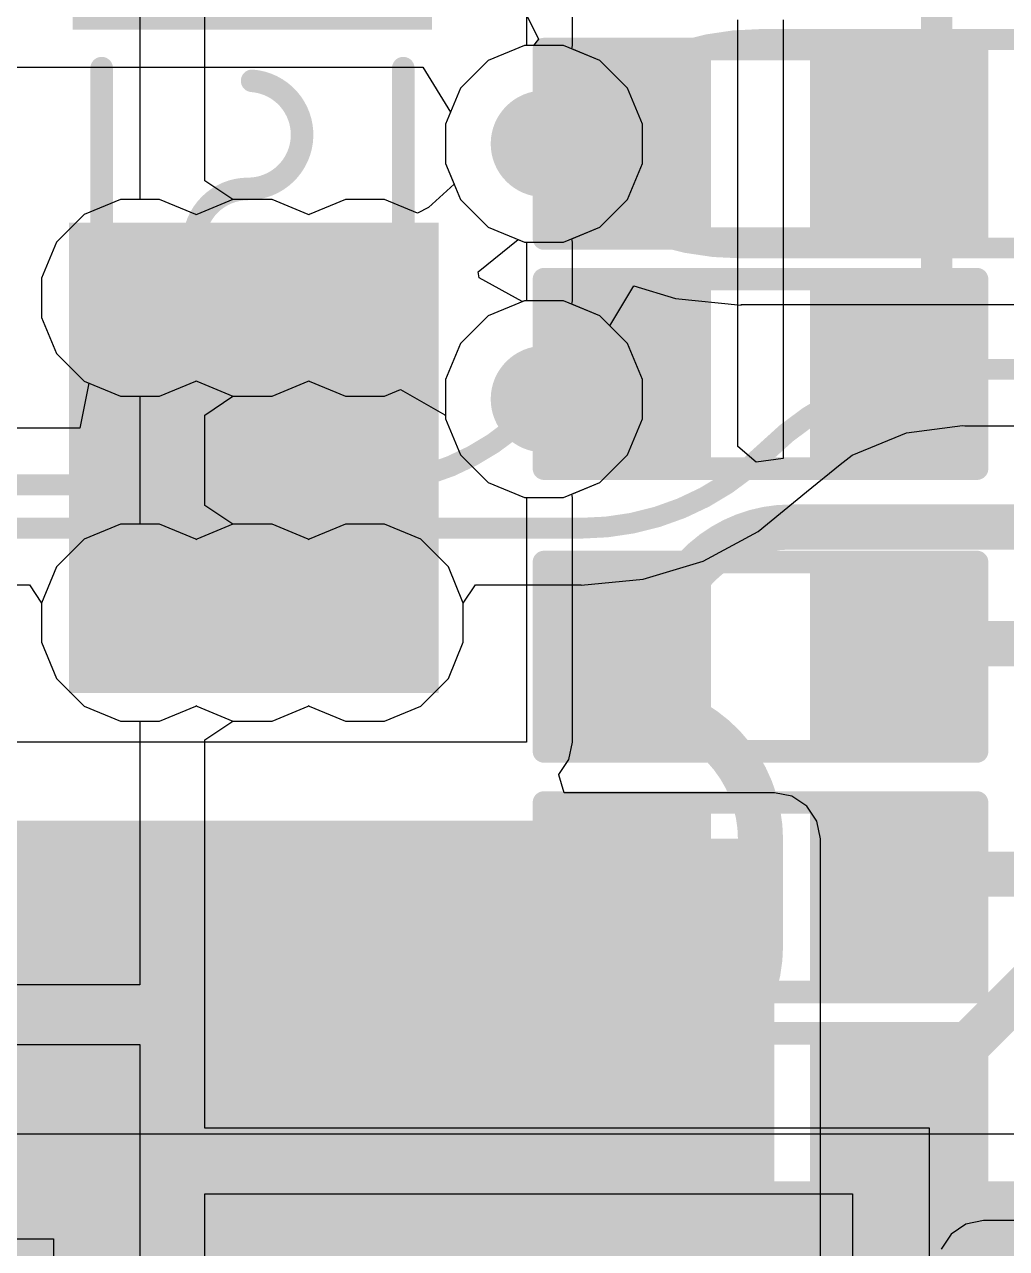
# Model space of a CAD drawing. Header units: inches. Extents: x -0.01 to 2.44, y -0.01 to 2.26.
# Drawn here: x 0.7094 to 0.9271, y 1.2566 to 1.5279 of the extents above; entities that cross this region are included whole.
import ezdxf

# ---------------------------------------------------------------- set-up
doc = ezdxf.new("R2010")
doc.units = ezdxf.units.IN
doc.header["$MEASUREMENT"] = 0
for name, color, linetype in [('Bottom Layer', 5, 'Continuous'), ('Bottom Overlay', 54, 'Continuous'), ('Bottom Paste', 16, 'Continuous'), ('Bottom Solder', 6, 'Continuous'), ('GROUND', 16, 'Continuous'), ('POWER', 76, 'Continuous'), ('SIGNAL1', 90, 'Continuous'), ('SIGNAL2', 156, 'Continuous'), ('Top Layer', 1, 'Continuous'), ('Top Overlay', 2, 'Continuous'), ('Top Paste', 8, 'Continuous'), ('Top Solder', 216, 'Continuous'), ('Via Holes', 16, 'Continuous')]:
    doc.layers.add(name, color=color, linetype=linetype)

# ---------------------------------------------------------------- blocks, each defined once
blk = doc.blocks.new('R___0603_17')
at = {"layer": 'Top Layer'}
for points in [[(-0.015, 0.0175), (-0.015, -0.0175), (-0.045, -0.0175), (-0.045, 0.0175)], [(0.045, 0.0175), (0.045, -0.0175), (0.015, -0.0175), (0.015, 0.0175)]]:
    blk.add_hatch(color=1, dxfattribs=at).paths.add_polyline_path(points)
at = {"layer": 'Top Paste'}
for points in [[(-0.015, 0.0175), (-0.015, -0.0175), (-0.045, -0.0175), (-0.045, 0.0175)], [(0.045, 0.0175), (0.045, -0.0175), (0.015, -0.0175), (0.015, 0.0175)]]:
    blk.add_hatch(color=8, dxfattribs=at).paths.add_polyline_path(points)
at = {"layer": 'Top Solder'}
for points in [[(-0.011, 0.0215), (-0.011, -0.0215), (-0.049, -0.0215), (-0.049, 0.0215)], [(0.049, 0.0215), (0.049, -0.0215), (0.011, -0.0215), (0.011, 0.0215)]]:
    blk.add_hatch(color=216, dxfattribs=at).paths.add_polyline_path(points)
at = {"layer": 'Top Overlay', "const_width": 0.005}
for points in [[(-0.048, 0.021), (-0.048, -0.021)], [(-0.048, 0.021), (0.048, 0.021)], [(0.048, -0.021), (0.048, 0.021)], [(-0.048, -0.021), (0.048, -0.021)]]:
    blk.add_lwpolyline(points, dxfattribs=at)
at = {"layer": 'Top Overlay', "const_width": 0.0025}
for points in [[(-0.04925, 0.021, 1), (-0.04675, 0.021, 1)], [(-0.04925, 0.021, 1), (-0.04675, 0.021, 1)], [(0.04675, 0.021, 1), (0.04925, 0.021, 1)], [(0.04675, 0.021, 1), (0.04925, 0.021, 1)], [(-0.04925, -0.021, 1), (-0.04675, -0.021, 1)], [(-0.04925, -0.021, 1), (-0.04675, -0.021, 1)], [(0.04675, -0.021, 1), (0.04925, -0.021, 1)], [(0.04675, -0.021, 1), (0.04925, -0.021, 1)]]:
    blk.add_lwpolyline(points, format="xyb", close=True, dxfattribs=at)
blk = doc.blocks.new('R___0603_19')
at = {"layer": 'Top Layer'}
for points in [[(-0.015, 0.0175), (-0.015, -0.0175), (-0.045, -0.0175), (-0.045, 0.0175)], [(0.045, 0.0175), (0.045, -0.0175), (0.015, -0.0175), (0.015, 0.0175)]]:
    blk.add_hatch(color=1, dxfattribs=at).paths.add_polyline_path(points)
at = {"layer": 'Top Paste'}
for points in [[(-0.015, 0.0175), (-0.015, -0.0175), (-0.045, -0.0175), (-0.045, 0.0175)], [(0.045, 0.0175), (0.045, -0.0175), (0.015, -0.0175), (0.015, 0.0175)]]:
    blk.add_hatch(color=8, dxfattribs=at).paths.add_polyline_path(points)
at = {"layer": 'Top Solder'}
for points in [[(-0.011, 0.0215), (-0.011, -0.0215), (-0.049, -0.0215), (-0.049, 0.0215)], [(0.049, 0.0215), (0.049, -0.0215), (0.011, -0.0215), (0.011, 0.0215)]]:
    blk.add_hatch(color=216, dxfattribs=at).paths.add_polyline_path(points)
at = {"layer": 'Top Overlay', "const_width": 0.005}
for points in [[(-0.048, -0.021), (-0.048, 0.021)], [(-0.048, 0.021), (0.048, 0.021)], [(0.048, -0.021), (0.048, 0.021)], [(-0.048, -0.021), (0.048, -0.021)]]:
    blk.add_lwpolyline(points, dxfattribs=at)
at = {"layer": 'Top Overlay', "const_width": 0.0025}
for points in [[(-0.04925, 0.021, 1), (-0.04675, 0.021, 1)], [(-0.04925, 0.021, 1), (-0.04675, 0.021, 1)], [(0.04675, 0.021, 1), (0.04925, 0.021, 1)], [(0.04675, 0.021, 1), (0.04925, 0.021, 1)], [(-0.04925, -0.021, 1), (-0.04675, -0.021, 1)], [(-0.04925, -0.021, 1), (-0.04675, -0.021, 1)], [(0.04675, -0.021, 1), (0.04925, -0.021, 1)], [(0.04675, -0.021, 1), (0.04925, -0.021, 1)]]:
    blk.add_lwpolyline(points, format="xyb", close=True, dxfattribs=at)
blk = doc.blocks.new('R___0603_20')
at = {"layer": 'Top Layer'}
for points in [[(-0.015, 0.0175), (-0.015, -0.0175), (-0.045, -0.0175), (-0.045, 0.0175)], [(0.045, 0.0175), (0.045, -0.0175), (0.015, -0.0175), (0.015, 0.0175)]]:
    blk.add_hatch(color=1, dxfattribs=at).paths.add_polyline_path(points)
at = {"layer": 'Top Paste'}
for points in [[(-0.015, 0.0175), (-0.015, -0.0175), (-0.045, -0.0175), (-0.045, 0.0175)], [(0.045, 0.0175), (0.045, -0.0175), (0.015, -0.0175), (0.015, 0.0175)]]:
    blk.add_hatch(color=8, dxfattribs=at).paths.add_polyline_path(points)
at = {"layer": 'Top Solder'}
for points in [[(-0.011, 0.0215), (-0.011, -0.0215), (-0.049, -0.0215), (-0.049, 0.0215)], [(0.049, 0.0215), (0.049, -0.0215), (0.011, -0.0215), (0.011, 0.0215)]]:
    blk.add_hatch(color=216, dxfattribs=at).paths.add_polyline_path(points)
at = {"layer": 'Top Overlay', "const_width": 0.005}
for points in [[(-0.048, -0.021), (-0.048, 0.021)], [(-0.048, 0.021), (0.048, 0.021)], [(0.048, -0.021), (0.048, 0.021)], [(-0.048, -0.021), (0.048, -0.021)]]:
    blk.add_lwpolyline(points, dxfattribs=at)
at = {"layer": 'Top Overlay', "const_width": 0.0025}
for points in [[(-0.04925, 0.021, 1), (-0.04675, 0.021, 1)], [(-0.04925, 0.021, 1), (-0.04675, 0.021, 1)], [(0.04675, 0.021, 1), (0.04925, 0.021, 1)], [(0.04675, 0.021, 1), (0.04925, 0.021, 1)], [(-0.04925, -0.021, 1), (-0.04675, -0.021, 1)], [(-0.04925, -0.021, 1), (-0.04675, -0.021, 1)], [(0.04675, -0.021, 1), (0.04925, -0.021, 1)], [(0.04675, -0.021, 1), (0.04925, -0.021, 1)]]:
    blk.add_lwpolyline(points, format="xyb", close=True, dxfattribs=at)
blk = doc.blocks.new('SOT__223_B_30')
at = {"layer": 'Bottom Layer'}
blk.add_hatch(color=5, dxfattribs=at).paths.add_polyline_path([(-0.0748, -0.08071), (0.0748, -0.08071), (0.0748, -0.15945), (-0.0748, -0.15945)])
at = {"layer": 'Bottom Paste'}
blk.add_hatch(color=16, dxfattribs=at).paths.add_polyline_path([(-0.0748, -0.08071), (0.0748, -0.08071), (0.0748, -0.15945), (-0.0748, -0.15945)])
at = {"layer": 'Bottom Solder'}
blk.add_hatch(color=6, dxfattribs=at).paths.add_polyline_path([(-0.0788, -0.07671), (0.0788, -0.07671), (0.0788, -0.16345), (-0.0788, -0.16345)])
at = {"layer": 'Bottom Overlay', "const_width": 0.005}
for points in [[(-0.13, 0.072), (-0.13, -0.071)], [(0.13, -0.071), (-0.13, -0.071)]]:
    blk.add_lwpolyline(points, dxfattribs=at)
at = {"layer": 'Bottom Overlay', "const_width": 0.0025}
blk.add_lwpolyline([(-0.13125, -0.071, 1), (-0.12875, -0.071, 1)], format="xyb", close=True, dxfattribs=at)
blk.add_lwpolyline([(-0.13125, -0.071, 1), (-0.12875, -0.071, 1)], format="xyb", close=True, dxfattribs=at)
blk = doc.blocks.new('R___0603_59')
at = {"layer": 'Top Layer'}
for points in [[(-0.015, 0.0175), (-0.015, -0.0175), (-0.045, -0.0175), (-0.045, 0.0175)], [(0.045, 0.0175), (0.045, -0.0175), (0.015, -0.0175), (0.015, 0.0175)]]:
    blk.add_hatch(color=1, dxfattribs=at).paths.add_polyline_path(points)
at = {"layer": 'Top Paste'}
for points in [[(-0.015, 0.0175), (-0.015, -0.0175), (-0.045, -0.0175), (-0.045, 0.0175)], [(0.045, 0.0175), (0.045, -0.0175), (0.015, -0.0175), (0.015, 0.0175)]]:
    blk.add_hatch(color=8, dxfattribs=at).paths.add_polyline_path(points)
at = {"layer": 'Top Solder'}
for points in [[(-0.011, 0.0215), (-0.011, -0.0215), (-0.049, -0.0215), (-0.049, 0.0215)], [(0.049, 0.0215), (0.049, -0.0215), (0.011, -0.0215), (0.011, 0.0215)]]:
    blk.add_hatch(color=216, dxfattribs=at).paths.add_polyline_path(points)
at = {"layer": 'Top Overlay', "const_width": 0.005}
for points in [[(0.048, 0.021), (-0.048, 0.021)], [(-0.048, 0.021), (-0.048, -0.021)], [(0.048, 0.021), (0.048, -0.021)], [(0.048, -0.021), (-0.048, -0.021)]]:
    blk.add_lwpolyline(points, dxfattribs=at)
at = {"layer": 'Top Overlay', "const_width": 0.0025}
for points in [[(-0.04925, 0.021, 1), (-0.04675, 0.021, 1)], [(-0.04925, 0.021, 1), (-0.04675, 0.021, 1)], [(0.04675, 0.021, 1), (0.04925, 0.021, 1)], [(0.04675, 0.021, 1), (0.04925, 0.021, 1)], [(-0.04925, -0.021, 1), (-0.04675, -0.021, 1)], [(-0.04925, -0.021, 1), (-0.04675, -0.021, 1)], [(0.04675, -0.021, 1), (0.04925, -0.021, 1)], [(0.04675, -0.021, 1), (0.04925, -0.021, 1)]]:
    blk.add_lwpolyline(points, format="xyb", close=True, dxfattribs=at)
blk = doc.blocks.new('R___0603_60')
at = {"layer": 'Top Layer'}
for points in [[(-0.015, 0.0175), (-0.015, -0.0175), (-0.045, -0.0175), (-0.045, 0.0175)], [(0.045, 0.0175), (0.045, -0.0175), (0.015, -0.0175), (0.015, 0.0175)]]:
    blk.add_hatch(color=1, dxfattribs=at).paths.add_polyline_path(points)
at = {"layer": 'Top Paste'}
for points in [[(-0.015, 0.0175), (-0.015, -0.0175), (-0.045, -0.0175), (-0.045, 0.0175)], [(0.045, 0.0175), (0.045, -0.0175), (0.015, -0.0175), (0.015, 0.0175)]]:
    blk.add_hatch(color=8, dxfattribs=at).paths.add_polyline_path(points)
at = {"layer": 'Top Solder'}
for points in [[(-0.011, 0.0215), (-0.011, -0.0215), (-0.049, -0.0215), (-0.049, 0.0215)], [(0.049, 0.0215), (0.049, -0.0215), (0.011, -0.0215), (0.011, 0.0215)]]:
    blk.add_hatch(color=216, dxfattribs=at).paths.add_polyline_path(points)
at = {"layer": 'Top Overlay', "const_width": 0.005}
for points in [[(0.048, 0.021), (-0.048, 0.021)], [(-0.048, 0.021), (-0.048, -0.021)], [(0.048, 0.021), (0.048, -0.021)], [(0.048, -0.021), (-0.048, -0.021)]]:
    blk.add_lwpolyline(points, dxfattribs=at)
at = {"layer": 'Top Overlay', "const_width": 0.0025}
for points in [[(-0.04925, 0.021, 1), (-0.04675, 0.021, 1)], [(-0.04925, 0.021, 1), (-0.04675, 0.021, 1)], [(0.04675, 0.021, 1), (0.04925, 0.021, 1)], [(0.04675, 0.021, 1), (0.04925, 0.021, 1)], [(-0.04925, -0.021, 1), (-0.04675, -0.021, 1)], [(-0.04925, -0.021, 1), (-0.04675, -0.021, 1)], [(0.04675, -0.021, 1), (0.04925, -0.021, 1)], [(0.04675, -0.021, 1), (0.04925, -0.021, 1)]]:
    blk.add_lwpolyline(points, format="xyb", close=True, dxfattribs=at)
blk = doc.blocks.new('F____1206__3216_M_______87')
at = {"layer": 'Top Layer'}
for points in [[(-0.08102, 0.03583), (-0.03929, 0.03583), (-0.03929, -0.03583), (-0.08102, -0.03583)], [(0.03929, 0.03583), (0.08102, 0.03583), (0.08102, -0.03583), (0.03929, -0.03583)]]:
    blk.add_hatch(color=1, dxfattribs=at).paths.add_polyline_path(points)
at = {"layer": 'Top Paste'}
for points in [[(-0.08102, 0.03583), (-0.03929, 0.03583), (-0.03929, -0.03583), (-0.08102, -0.03583)], [(0.03929, 0.03583), (0.08102, 0.03583), (0.08102, -0.03583), (0.03929, -0.03583)]]:
    blk.add_hatch(color=8, dxfattribs=at).paths.add_polyline_path(points)
at = {"layer": 'Top Solder'}
for points in [[(-0.08502, 0.03983), (-0.03529, 0.03983), (-0.03529, -0.03983), (-0.08502, -0.03983)], [(0.03529, 0.03983), (0.08502, 0.03983), (0.08502, -0.03983), (0.03529, -0.03983)]]:
    blk.add_hatch(color=216, dxfattribs=at).paths.add_polyline_path(points)
at = {"layer": 'Top Overlay', "const_width": 0.005}
for points in [[(0.02677, 0.03343), (-0.02677, 0.03343)], [(0.02677, -0.03343), (-0.02677, -0.03343)]]:
    blk.add_lwpolyline(points, dxfattribs=at)
at = {"layer": 'Top Overlay', "const_width": 0.0025}
for points in [[(-0.02802, 0.03343, 1), (-0.02552, 0.03343, 1)], [(0.02552, 0.03343, 1), (0.02802, 0.03343, 1)], [(-0.02521, -0.00008, 1), (-0.02271, -0.00008, 1)], [(-0.00125, -0.001, 1), (0.00125, -0.001, 1)], [(-0.00125, -0.001, 1), (0.00125, -0.001, 1)], [(0.02275, -0.001, 1), (0.02525, -0.001, 1)], [(-0.02802, -0.03343, 1), (-0.02552, -0.03343, 1)], [(0.02552, -0.03343, 1), (0.02802, -0.03343, 1)]]:
    blk.add_lwpolyline(points, format="xyb", close=True, dxfattribs=at)
at = {"layer": 'Top Overlay', "const_width": 0.005}
for points in [[(-0.02396, -0.00008, -0.962331), (0, -0.001)], [(0.024, -0.001, -1), (0, -0.001)]]:
    blk.add_lwpolyline(points, format="xyb", dxfattribs=at)

msp = doc.modelspace()

# ---------------------------------------------------------------- hatches: boundary and pattern name
at = {"layer": 'Bottom Layer'}
h = msp.add_hatch(color=5, dxfattribs=at)
edge = h.paths.add_edge_path()
edge.add_arc((0.82456, 1.50148), 0.01181, 0, 360)
h = msp.add_hatch(color=5, dxfattribs=at)
edge = h.paths.add_edge_path()
edge.add_arc((0.735, 1.46732), 0.01181, 0, 360)
h = msp.add_hatch(color=5, dxfattribs=at)
edge = h.paths.add_edge_path()
edge.add_arc((0.75994, 1.46732), 0.01181, 0, 360)
h = msp.add_hatch(color=5, dxfattribs=at)
edge = h.paths.add_edge_path()
edge.add_arc((0.78487, 1.46732), 0.01181, 0, 360)
h = msp.add_hatch(color=5, dxfattribs=at)
edge = h.paths.add_edge_path()
edge.add_arc((0.82456, 1.44487), 0.01181, 0, 360)
h = msp.add_hatch(color=5, dxfattribs=at)
edge = h.paths.add_edge_path()
edge.add_arc((0.735, 1.39532), 0.01181, 0, 360)
h = msp.add_hatch(color=5, dxfattribs=at)
edge = h.paths.add_edge_path()
edge.add_arc((0.75994, 1.39532), 0.01181, 0, 360)
h = msp.add_hatch(color=5, dxfattribs=at)
edge = h.paths.add_edge_path()
edge.add_arc((0.78487, 1.39532), 0.01181, 0, 360)
for points in [[(0.72602, 1.13305), (0.87563, 1.13305), (0.87563, 1.34741), (0.72602, 1.34741)], [(0.72602, 0.96596), (0.78508, 0.96596), (0.78508, 1.30804), (0.72602, 1.30804)]]:
    msp.add_hatch(color=5, dxfattribs=at).paths.add_polyline_path(points)
at = {"layer": 'GROUND'}
h = msp.add_hatch(color=16, dxfattribs=at)
edge = h.paths.add_edge_path()
edge.add_arc((0.82456, 1.50148), 0.01181, 0, 360)
h = msp.add_hatch(color=16, dxfattribs=at)
edge = h.paths.add_edge_path()
edge.add_arc((0.735, 1.46732), 0.01181, 0, 360)
h = msp.add_hatch(color=16, dxfattribs=at)
edge = h.paths.add_edge_path()
edge.add_arc((0.75994, 1.46732), 0.01181, 0, 360)
h = msp.add_hatch(color=16, dxfattribs=at)
edge = h.paths.add_edge_path()
edge.add_arc((0.78487, 1.46732), 0.01181, 0, 360)
h = msp.add_hatch(color=16, dxfattribs=at)
edge = h.paths.add_edge_path()
edge.add_arc((0.82456, 1.44487), 0.01181, 0, 360)
h = msp.add_hatch(color=16, dxfattribs=at)
edge = h.paths.add_edge_path()
edge.add_arc((0.735, 1.39532), 0.01181, 0, 360)
h = msp.add_hatch(color=16, dxfattribs=at)
edge = h.paths.add_edge_path()
edge.add_arc((0.75994, 1.39532), 0.01181, 0, 360)
h = msp.add_hatch(color=16, dxfattribs=at)
edge = h.paths.add_edge_path()
edge.add_arc((0.78487, 1.39532), 0.01181, 0, 360)
at = {"layer": 'POWER'}
h = msp.add_hatch(color=76, dxfattribs=at)
edge = h.paths.add_edge_path()
edge.add_arc((0.82456, 1.50148), 0.01181, 0, 360)
h = msp.add_hatch(color=76, dxfattribs=at)
edge = h.paths.add_edge_path()
edge.add_arc((0.735, 1.46732), 0.01181, 0, 360)
h = msp.add_hatch(color=76, dxfattribs=at)
edge = h.paths.add_edge_path()
edge.add_arc((0.75994, 1.46732), 0.01181, 0, 360)
h = msp.add_hatch(color=76, dxfattribs=at)
edge = h.paths.add_edge_path()
edge.add_arc((0.78487, 1.46732), 0.01181, 0, 360)
h = msp.add_hatch(color=76, dxfattribs=at)
edge = h.paths.add_edge_path()
edge.add_arc((0.82456, 1.44487), 0.01181, 0, 360)
h = msp.add_hatch(color=76, dxfattribs=at)
edge = h.paths.add_edge_path()
edge.add_arc((0.735, 1.39532), 0.01181, 0, 360)
h = msp.add_hatch(color=76, dxfattribs=at)
edge = h.paths.add_edge_path()
edge.add_arc((0.75994, 1.39532), 0.01181, 0, 360)
h = msp.add_hatch(color=76, dxfattribs=at)
edge = h.paths.add_edge_path()
edge.add_arc((0.78487, 1.39532), 0.01181, 0, 360)
at = {"layer": 'SIGNAL1'}
h = msp.add_hatch(color=90, dxfattribs=at)
edge = h.paths.add_edge_path()
edge.add_arc((0.82456, 1.50148), 0.01181, 0, 360)
h = msp.add_hatch(color=90, dxfattribs=at)
edge = h.paths.add_edge_path()
edge.add_arc((0.735, 1.46732), 0.01181, 0, 360)
h = msp.add_hatch(color=90, dxfattribs=at)
edge = h.paths.add_edge_path()
edge.add_arc((0.75994, 1.46732), 0.01181, 0, 360)
h = msp.add_hatch(color=90, dxfattribs=at)
edge = h.paths.add_edge_path()
edge.add_arc((0.78487, 1.46732), 0.01181, 0, 360)
h = msp.add_hatch(color=90, dxfattribs=at)
edge = h.paths.add_edge_path()
edge.add_arc((0.82456, 1.44487), 0.01181, 0, 360)
h = msp.add_hatch(color=90, dxfattribs=at)
edge = h.paths.add_edge_path()
edge.add_arc((0.735, 1.39532), 0.01181, 0, 360)
h = msp.add_hatch(color=90, dxfattribs=at)
edge = h.paths.add_edge_path()
edge.add_arc((0.75994, 1.39532), 0.01181, 0, 360)
h = msp.add_hatch(color=90, dxfattribs=at)
edge = h.paths.add_edge_path()
edge.add_arc((0.78487, 1.39532), 0.01181, 0, 360)
at = {"layer": 'SIGNAL2'}
h = msp.add_hatch(color=156, dxfattribs=at)
edge = h.paths.add_edge_path()
edge.add_arc((0.82456, 1.50148), 0.01181, 0, 360)
h = msp.add_hatch(color=156, dxfattribs=at)
edge = h.paths.add_edge_path()
edge.add_arc((0.735, 1.46732), 0.01181, 0, 360)
h = msp.add_hatch(color=156, dxfattribs=at)
edge = h.paths.add_edge_path()
edge.add_arc((0.75994, 1.46732), 0.01181, 0, 360)
h = msp.add_hatch(color=156, dxfattribs=at)
edge = h.paths.add_edge_path()
edge.add_arc((0.78487, 1.46732), 0.01181, 0, 360)
h = msp.add_hatch(color=156, dxfattribs=at)
edge = h.paths.add_edge_path()
edge.add_arc((0.82456, 1.44487), 0.01181, 0, 360)
h = msp.add_hatch(color=156, dxfattribs=at)
edge = h.paths.add_edge_path()
edge.add_arc((0.735, 1.39532), 0.01181, 0, 360)
h = msp.add_hatch(color=156, dxfattribs=at)
edge = h.paths.add_edge_path()
edge.add_arc((0.75994, 1.39532), 0.01181, 0, 360)
h = msp.add_hatch(color=156, dxfattribs=at)
edge = h.paths.add_edge_path()
edge.add_arc((0.78487, 1.39532), 0.01181, 0, 360)
at = {"layer": 'Top Layer'}
h = msp.add_hatch(color=1, dxfattribs=at)
edge = h.paths.add_edge_path()
edge.add_arc((0.82456, 1.50148), 0.01181, 0, 360)
msp.add_hatch(color=1, dxfattribs=at).paths.add_polyline_path([(0.71926, 1.37969), (0.80119, 1.37969), (0.80119, 1.48398), (0.71926, 1.48398)])
h = msp.add_hatch(color=1, dxfattribs=at)
edge = h.paths.add_edge_path()
edge.add_arc((0.735, 1.46732), 0.01181, 0, 360)
h = msp.add_hatch(color=1, dxfattribs=at)
edge = h.paths.add_edge_path()
edge.add_arc((0.75994, 1.46732), 0.01181, 0, 360)
h = msp.add_hatch(color=1, dxfattribs=at)
edge = h.paths.add_edge_path()
edge.add_arc((0.78487, 1.46732), 0.01181, 0, 360)
h = msp.add_hatch(color=1, dxfattribs=at)
edge = h.paths.add_edge_path()
edge.add_arc((0.82456, 1.44487), 0.01181, 0, 360)
h = msp.add_hatch(color=1, dxfattribs=at)
edge = h.paths.add_edge_path()
edge.add_arc((0.735, 1.39532), 0.01181, 0, 360)
h = msp.add_hatch(color=1, dxfattribs=at)
edge = h.paths.add_edge_path()
edge.add_arc((0.75994, 1.39532), 0.01181, 0, 360)
h = msp.add_hatch(color=1, dxfattribs=at)
edge = h.paths.add_edge_path()
edge.add_arc((0.78487, 1.39532), 0.01181, 0, 360)
at = {"layer": 'Via Holes'}
h = msp.add_hatch(color=7, dxfattribs=at)
edge = h.paths.add_edge_path()
edge.add_arc((0.82456, 1.50148), 0.00591, 0, 360)
h = msp.add_hatch(color=7, dxfattribs=at)
edge = h.paths.add_edge_path()
edge.add_arc((0.735, 1.46732), 0.00591, 0, 360)
h = msp.add_hatch(color=7, dxfattribs=at)
edge = h.paths.add_edge_path()
edge.add_arc((0.75994, 1.46732), 0.00591, 0, 360)
h = msp.add_hatch(color=7, dxfattribs=at)
edge = h.paths.add_edge_path()
edge.add_arc((0.78487, 1.46732), 0.00591, 0, 360)
h = msp.add_hatch(color=7, dxfattribs=at)
edge = h.paths.add_edge_path()
edge.add_arc((0.82456, 1.44487), 0.00591, 0, 360)
h = msp.add_hatch(color=7, dxfattribs=at)
edge = h.paths.add_edge_path()
edge.add_arc((0.735, 1.39532), 0.00591, 0, 360)
h = msp.add_hatch(color=7, dxfattribs=at)
edge = h.paths.add_edge_path()
edge.add_arc((0.75994, 1.39532), 0.00591, 0, 360)
h = msp.add_hatch(color=7, dxfattribs=at)
edge = h.paths.add_edge_path()
edge.add_arc((0.78487, 1.39532), 0.00591, 0, 360)

# ---------------------------------------------------------------- linework, layer by layer
at = {"layer": 'Bottom Layer'}
for p, q in [((0.82066, 1.57782), (0.82066, 1.52329)), ((0.83085, 1.52329), (0.83085, 1.57782)), ((0.82022, 1.52329), (0.8122, 1.51997)), ((0.82066, 1.52329), (0.82022, 1.52329)), ((0.8307, 1.52254), (0.83085, 1.52329)), ((0.83691, 1.51997), (0.8307, 1.52254)), ((0.8122, 1.51997), (0.80607, 1.51383)), ((0.84305, 1.51383), (0.83691, 1.51997)), ((0.80607, 1.51383), (0.80275, 1.50582)), ((0.84637, 1.50582), (0.84305, 1.51383)), ((0.80275, 1.50582), (0.80275, 1.49714)), ((0.84637, 1.49714), (0.84637, 1.50582)), ((0.80275, 1.49714), (0.80607, 1.48912)), ((0.84305, 1.48912), (0.84637, 1.49714)), ((0.80607, 1.48912), (0.8122, 1.48299)), ((0.83691, 1.48299), (0.84305, 1.48912)), ((0.8122, 1.48299), (0.82022, 1.47967)), ((0.8307, 1.48041), (0.83691, 1.48299)), ((0.82022, 1.47967), (0.82066, 1.47967)), ((0.82066, 1.47967), (0.82066, 1.46668)), ((0.83085, 1.47967), (0.8307, 1.48041)), ((0.83085, 1.46668), (0.83085, 1.47967)), ((0.82022, 1.46668), (0.8122, 1.46336)), ((0.82066, 1.46668), (0.82022, 1.46668)), ((0.8307, 1.46593), (0.83085, 1.46668)), ((0.83691, 1.46336), (0.8307, 1.46593)), ((0.8122, 1.46336), (0.80607, 1.45722)), ((0.84305, 1.45722), (0.83691, 1.46336)), ((0.80607, 1.45722), (0.80275, 1.4492)), ((0.84637, 1.4492), (0.84305, 1.45722)), ((0.80275, 1.4492), (0.80275, 1.44053)), ((0.84637, 1.44053), (0.84637, 1.4492)), ((0.80275, 1.44053), (0.80607, 1.43251)), ((0.84305, 1.43251), (0.84637, 1.44053)), ((0.80607, 1.43251), (0.8122, 1.42638)), ((0.83691, 1.42638), (0.84305, 1.43251)), ((0.8122, 1.42638), (0.82022, 1.42305)), ((0.8307, 1.4238), (0.83691, 1.42638)), ((0.82022, 1.42305), (0.82066, 1.42305)), ((0.82066, 1.42305), (0.82066, 1.36884)), ((0.83085, 1.42305), (0.8307, 1.4238)), ((0.83085, 1.36884), (0.83085, 1.42305)), ((0.82066, 1.36884), (0.68075, 1.36884)), ((0.83008, 1.36494), (0.83085, 1.36884)), ((0.82787, 1.36163), (0.83008, 1.36494)), ((0.82783, 1.3616), (0.82787, 1.36163)), ((0.82904, 1.3576), (0.82783, 1.3616)), ((0.87563, 1.3576), (0.82904, 1.3576)), ((0.87953, 1.35683), (0.87563, 1.3576)), ((0.88284, 1.35462), (0.87953, 1.35683)), ((0.88505, 1.35131), (0.88284, 1.35462)), ((0.88583, 1.34741), (0.88505, 1.35131)), ((0.88583, 1.13305), (0.88583, 1.34741)), ((0.9181, 1.26196), (0.91479, 1.25974)), ((0.922, 1.26273), (0.9181, 1.26196)), ((1.13154, 1.26273), (0.922, 1.26273)), ((0.91479, 1.25974), (0.91258, 1.25644)), ((0.67692, 1.25867), (0.71583, 1.25867)), ((0.71583, 1.25867), (0.71583, 1.13305))]:
    msp.add_line(p, q, dxfattribs=at)
at = {"layer": 'GROUND'}
for p, q in [((0.82022, 1.52329), (0.8122, 1.51997)), ((0.8289, 1.52329), (0.82022, 1.52329)), ((0.83691, 1.51997), (0.8289, 1.52329)), ((0.8122, 1.51997), (0.80607, 1.51383)), ((0.84305, 1.51383), (0.83691, 1.51997)), ((0.80607, 1.51383), (0.80275, 1.50582)), ((0.84637, 1.50582), (0.84305, 1.51383)), ((0.80275, 1.50582), (0.80275, 1.49714)), ((0.84637, 1.49714), (0.84637, 1.50582)), ((0.80275, 1.49714), (0.80466, 1.49253)), ((0.84305, 1.48912), (0.84637, 1.49714)), ((0.80466, 1.49253), (0.79898, 1.48739)), ((0.73066, 1.48913), (0.72265, 1.48581)), ((0.73934, 1.48913), (0.73066, 1.48913)), ((0.74735, 1.48581), (0.73934, 1.48913)), ((0.7556, 1.48913), (0.74758, 1.48581)), ((0.76428, 1.48913), (0.7556, 1.48913)), ((0.77229, 1.48581), (0.76428, 1.48913)), ((0.78054, 1.48913), (0.77252, 1.48581)), ((0.78921, 1.48913), (0.78054, 1.48913)), ((0.79649, 1.48612), (0.78921, 1.48913)), ((0.79898, 1.48739), (0.79649, 1.48612)), ((0.83691, 1.48299), (0.84305, 1.48912)), ((0.72265, 1.48581), (0.71651, 1.47968)), ((0.74747, 1.4857), (0.74735, 1.48581)), ((0.74758, 1.48581), (0.74747, 1.4857)), ((0.77241, 1.4857), (0.77229, 1.48581)), ((0.77252, 1.48581), (0.77241, 1.4857)), ((0.8289, 1.47967), (0.83691, 1.48299)), ((0.71651, 1.47968), (0.71319, 1.47166)), ((0.80995, 1.4731), (0.81884, 1.48024)), ((0.81884, 1.48024), (0.82022, 1.47967)), ((0.82022, 1.47967), (0.8289, 1.47967)), ((0.71319, 1.47166), (0.71319, 1.46298)), ((0.81018, 1.47178), (0.80995, 1.4731)), ((0.81974, 1.46648), (0.81018, 1.47178)), ((0.82022, 1.46668), (0.81974, 1.46648)), ((0.8289, 1.46668), (0.82022, 1.46668)), ((0.83691, 1.46336), (0.8289, 1.46668)), ((0.71319, 1.46298), (0.71651, 1.45497)), ((0.84305, 1.45722), (0.83691, 1.46336)), ((0.71651, 1.45497), (0.72265, 1.44883)), ((0.84637, 1.4492), (0.84305, 1.45722)), ((0.84637, 1.44053), (0.84637, 1.4492)), ((0.72265, 1.44883), (0.73066, 1.44551)), ((0.73934, 1.44551), (0.74735, 1.44883)), ((0.74735, 1.44883), (0.74747, 1.44895)), ((0.74747, 1.44895), (0.74758, 1.44883)), ((0.74758, 1.44883), (0.7556, 1.44551)), ((0.76428, 1.44551), (0.77229, 1.44883)), ((0.77229, 1.44883), (0.77241, 1.44895)), ((0.77241, 1.44895), (0.77252, 1.44883)), ((0.77252, 1.44883), (0.78054, 1.44551)), ((0.78921, 1.44551), (0.79275, 1.44698)), ((0.79275, 1.44698), (0.80255, 1.4414)), ((0.73066, 1.44551), (0.73934, 1.44551)), ((0.7556, 1.44551), (0.76428, 1.44551)), ((0.78054, 1.44551), (0.78921, 1.44551)), ((0.80255, 1.4414), (0.80275, 1.44112)), ((0.80275, 1.44112), (0.80275, 1.44053)), ((0.80275, 1.44053), (0.80607, 1.43251)), ((0.84305, 1.43251), (0.84637, 1.44053)), ((0.80607, 1.43251), (0.8122, 1.42638)), ((0.83691, 1.42638), (0.84305, 1.43251)), ((0.8122, 1.42638), (0.82022, 1.42305)), ((0.8289, 1.42305), (0.83691, 1.42638)), ((0.82022, 1.42305), (0.8289, 1.42305)), ((0.73066, 1.41713), (0.72265, 1.41381)), ((0.73934, 1.41713), (0.73066, 1.41713)), ((0.74735, 1.41381), (0.73934, 1.41713)), ((0.7556, 1.41713), (0.74758, 1.41381)), ((0.76428, 1.41713), (0.7556, 1.41713)), ((0.77229, 1.41381), (0.76428, 1.41713)), ((0.78054, 1.41713), (0.77252, 1.41381)), ((0.78921, 1.41713), (0.78054, 1.41713)), ((0.79723, 1.41381), (0.78921, 1.41713)), ((0.72265, 1.41381), (0.71651, 1.40767)), ((0.74747, 1.41369), (0.74735, 1.41381)), ((0.74758, 1.41381), (0.74747, 1.41369)), ((0.77241, 1.41369), (0.77229, 1.41381)), ((0.77252, 1.41381), (0.77241, 1.41369)), ((0.80336, 1.40767), (0.79723, 1.41381)), ((0.71651, 1.40767), (0.71319, 1.39965)), ((0.80668, 1.39965), (0.80336, 1.40767)), ((0.71319, 1.39965), (0.71319, 1.39098)), ((0.80668, 1.39098), (0.80668, 1.39965)), ((0.71319, 1.39098), (0.71651, 1.38296)), ((0.80336, 1.38296), (0.80668, 1.39098)), ((0.71651, 1.38296), (0.72265, 1.37682)), ((0.79723, 1.37682), (0.80336, 1.38296)), ((0.72265, 1.37682), (0.73066, 1.3735)), ((0.73934, 1.3735), (0.74735, 1.37682)), ((0.74735, 1.37682), (0.74747, 1.37694)), ((0.74747, 1.37694), (0.74758, 1.37682)), ((0.74758, 1.37682), (0.7556, 1.3735)), ((0.76428, 1.3735), (0.77229, 1.37682)), ((0.77229, 1.37682), (0.77241, 1.37694)), ((0.77241, 1.37694), (0.77252, 1.37682)), ((0.77252, 1.37682), (0.78054, 1.3735)), ((0.78921, 1.3735), (0.79723, 1.37682)), ((0.73066, 1.3735), (0.73934, 1.3735)), ((0.7556, 1.3735), (0.76428, 1.3735)), ((0.78054, 1.3735), (0.78921, 1.3735))]:
    msp.add_line(p, q, dxfattribs=at)
at = {"layer": 'POWER'}
for p, q in [((0.735, 1.60594), (0.735, 1.48913)), ((0.74937, 1.4933), (0.74937, 1.58242)), ((0.82022, 1.52329), (0.8122, 1.51997)), ((0.8289, 1.52329), (0.82022, 1.52329)), ((0.83691, 1.51997), (0.8289, 1.52329)), ((0.8122, 1.51997), (0.80607, 1.51383)), ((0.84305, 1.51383), (0.83691, 1.51997)), ((0.80607, 1.51383), (0.80275, 1.50582)), ((0.84637, 1.50582), (0.84305, 1.51383)), ((0.80275, 1.50582), (0.80275, 1.49714)), ((0.84637, 1.49714), (0.84637, 1.50582)), ((0.80275, 1.49714), (0.80466, 1.49253)), ((0.84305, 1.48912), (0.84637, 1.49714)), ((0.7556, 1.48913), (0.74937, 1.4933)), ((0.80466, 1.49253), (0.79898, 1.48739)), ((0.73066, 1.48913), (0.72265, 1.48581)), ((0.735, 1.48913), (0.73066, 1.48913)), ((0.76428, 1.48913), (0.7556, 1.48913)), ((0.77229, 1.48581), (0.76428, 1.48913)), ((0.78054, 1.48913), (0.77252, 1.48581)), ((0.78921, 1.48913), (0.78054, 1.48913)), ((0.79649, 1.48612), (0.78921, 1.48913)), ((0.79898, 1.48739), (0.79649, 1.48612)), ((0.83691, 1.48299), (0.84305, 1.48912)), ((0.72265, 1.48581), (0.71651, 1.47968)), ((0.77241, 1.4857), (0.77229, 1.48581)), ((0.77252, 1.48581), (0.77241, 1.4857)), ((0.8289, 1.47967), (0.83691, 1.48299)), ((0.71651, 1.47968), (0.71319, 1.47166)), ((0.80995, 1.4731), (0.81884, 1.48024)), ((0.81884, 1.48024), (0.82022, 1.47967)), ((0.82022, 1.47967), (0.8289, 1.47967)), ((0.71319, 1.47166), (0.71319, 1.46298)), ((0.81018, 1.47178), (0.80995, 1.4731)), ((0.81974, 1.46648), (0.81018, 1.47178)), ((0.82022, 1.46668), (0.81974, 1.46648)), ((0.8289, 1.46668), (0.82022, 1.46668)), ((0.83691, 1.46336), (0.8289, 1.46668)), ((0.71319, 1.46298), (0.71651, 1.45497)), ((0.84305, 1.45722), (0.83691, 1.46336)), ((0.71651, 1.45497), (0.72265, 1.44883)), ((0.84637, 1.4492), (0.84305, 1.45722)), ((0.84637, 1.44053), (0.84637, 1.4492)), ((0.72265, 1.44883), (0.73066, 1.44551)), ((0.76428, 1.44551), (0.77229, 1.44883)), ((0.77229, 1.44883), (0.77241, 1.44895)), ((0.77241, 1.44895), (0.77252, 1.44883)), ((0.77252, 1.44883), (0.78054, 1.44551)), ((0.78921, 1.44551), (0.79275, 1.44698)), ((0.79275, 1.44698), (0.80255, 1.4414)), ((0.73066, 1.44551), (0.735, 1.44551)), ((0.735, 1.44551), (0.735, 1.41713)), ((0.74937, 1.44135), (0.7556, 1.44551)), ((0.7556, 1.44551), (0.76428, 1.44551)), ((0.78054, 1.44551), (0.78921, 1.44551)), ((0.74937, 1.42129), (0.74937, 1.44135)), ((0.80255, 1.4414), (0.80275, 1.44112)), ((0.80275, 1.44112), (0.80275, 1.44053)), ((0.80275, 1.44053), (0.80607, 1.43251)), ((0.84305, 1.43251), (0.84637, 1.44053)), ((0.80607, 1.43251), (0.8122, 1.42638)), ((0.83691, 1.42638), (0.84305, 1.43251)), ((0.8122, 1.42638), (0.82022, 1.42305)), ((0.8289, 1.42305), (0.83691, 1.42638)), ((0.82022, 1.42305), (0.8289, 1.42305)), ((0.7556, 1.41713), (0.74937, 1.42129)), ((0.73066, 1.41713), (0.72265, 1.41381)), ((0.735, 1.41713), (0.73066, 1.41713)), ((0.76428, 1.41713), (0.7556, 1.41713)), ((0.77229, 1.41381), (0.76428, 1.41713)), ((0.78054, 1.41713), (0.77252, 1.41381)), ((0.78921, 1.41713), (0.78054, 1.41713)), ((0.79723, 1.41381), (0.78921, 1.41713)), ((0.72265, 1.41381), (0.71651, 1.40767)), ((0.77241, 1.41369), (0.77229, 1.41381)), ((0.77252, 1.41381), (0.77241, 1.41369)), ((0.80336, 1.40767), (0.79723, 1.41381)), ((0.71651, 1.40767), (0.71319, 1.39965)), ((0.80668, 1.39965), (0.80336, 1.40767)), ((0.71319, 1.39965), (0.71319, 1.39098)), ((0.80668, 1.39098), (0.80668, 1.39965)), ((0.71319, 1.39098), (0.71651, 1.38296)), ((0.80336, 1.38296), (0.80668, 1.39098)), ((0.71651, 1.38296), (0.72265, 1.37682)), ((0.79723, 1.37682), (0.80336, 1.38296)), ((0.72265, 1.37682), (0.73066, 1.3735)), ((0.76428, 1.3735), (0.77229, 1.37682)), ((0.77229, 1.37682), (0.77241, 1.37694)), ((0.77241, 1.37694), (0.77252, 1.37682)), ((0.77252, 1.37682), (0.78054, 1.3735)), ((0.78921, 1.3735), (0.79723, 1.37682)), ((0.73066, 1.3735), (0.735, 1.3735)), ((0.735, 1.3735), (0.735, 1.315)), ((0.74937, 1.36934), (0.7556, 1.3735)), ((0.7556, 1.3735), (0.76428, 1.3735)), ((0.78054, 1.3735), (0.78921, 1.3735)), ((0.74937, 1.28326), (0.74937, 1.36934)), ((0.735, 1.315), (0.63389, 1.315)), ((0.61772, 1.30182), (0.735, 1.30182)), ((0.735, 1.30182), (0.735, 0.67791)), ((0.91, 1.28326), (0.74937, 1.28326)), ((0.91, 1.07138), (0.91, 1.28326)), ((0.74937, 0.6912), (0.74937, 1.26867)), ((0.74937, 1.26867), (0.89297, 1.26867)), ((0.89297, 1.26867), (0.89297, 0.81))]:
    msp.add_line(p, q, dxfattribs=at)
at = {"layer": 'SIGNAL1'}
for p, q in [((0.81837, 1.53471), (0.82332, 1.52471)), ((0.82022, 1.52329), (0.8122, 1.51997)), ((0.82224, 1.52329), (0.82022, 1.52329)), ((0.82332, 1.52471), (0.82224, 1.52329)), ((0.8122, 1.51997), (0.80607, 1.51383)), ((0.80607, 1.51383), (0.80275, 1.50582)), ((0.80275, 1.50582), (0.80275, 1.49714)), ((0.80275, 1.49714), (0.80466, 1.49253)), ((0.80466, 1.49253), (0.79898, 1.48739)), ((0.73066, 1.48913), (0.72265, 1.48581)), ((0.73934, 1.48913), (0.73066, 1.48913)), ((0.74735, 1.48581), (0.73934, 1.48913)), ((0.7556, 1.48913), (0.74758, 1.48581)), ((0.76428, 1.48913), (0.7556, 1.48913)), ((0.77229, 1.48581), (0.76428, 1.48913)), ((0.78054, 1.48913), (0.77252, 1.48581)), ((0.78921, 1.48913), (0.78054, 1.48913)), ((0.79649, 1.48612), (0.78921, 1.48913)), ((0.79898, 1.48739), (0.79649, 1.48612)), ((0.72265, 1.48581), (0.71651, 1.47968)), ((0.74747, 1.4857), (0.74735, 1.48581)), ((0.74758, 1.48581), (0.74747, 1.4857)), ((0.77241, 1.4857), (0.77229, 1.48581)), ((0.77252, 1.48581), (0.77241, 1.4857)), ((0.71651, 1.47968), (0.71319, 1.47166)), ((0.71319, 1.47166), (0.71319, 1.46298)), ((0.71319, 1.46298), (0.71651, 1.45497)), ((0.71651, 1.45497), (0.72265, 1.44883)), ((0.72366, 1.44841), (0.72167, 1.43841)), ((0.72265, 1.44883), (0.72366, 1.44841)), ((0.72167, 1.43841), (0.63193, 1.43841)), ((0.90495, 1.43741), (0.91736, 1.43904)), ((0.91736, 1.43904), (0.91786, 1.43894)), ((0.91786, 1.43894), (0.94627, 1.43894)), ((0.89291, 1.43242), (0.90495, 1.43741)), ((0.88277, 1.4243), (0.89025, 1.43038)), ((0.89025, 1.43038), (0.89291, 1.43242)), ((0.87206, 1.41551), (0.88277, 1.4243)), ((0.88277, 1.4243), (0.88277, 1.4243)), ((0.85984, 1.40898), (0.87206, 1.41551)), ((0.84658, 1.40496), (0.85984, 1.40898)), ((0.63193, 1.4037), (0.71049, 1.4037)), ((0.71049, 1.4037), (0.71319, 1.39965)), ((0.80668, 1.39965), (0.80939, 1.4037)), ((0.80939, 1.4037), (0.83279, 1.4037)), ((0.83279, 1.4036), (0.84658, 1.40496)), ((0.83279, 1.4037), (0.83279, 1.4036)), ((0.71319, 1.39965), (0.71319, 1.39098)), ((0.80668, 1.39098), (0.80668, 1.39965)), ((0.71319, 1.39098), (0.71651, 1.38296)), ((0.80336, 1.38296), (0.80668, 1.39098)), ((0.71651, 1.38296), (0.72265, 1.37682)), ((0.79723, 1.37682), (0.80336, 1.38296)), ((0.72265, 1.37682), (0.73066, 1.3735)), ((0.73934, 1.3735), (0.74735, 1.37682)), ((0.74735, 1.37682), (0.74747, 1.37694)), ((0.74747, 1.37694), (0.74758, 1.37682)), ((0.74758, 1.37682), (0.7556, 1.3735)), ((0.76428, 1.3735), (0.77229, 1.37682)), ((0.77229, 1.37682), (0.77241, 1.37694)), ((0.77241, 1.37694), (0.77252, 1.37682)), ((0.77252, 1.37682), (0.78054, 1.3735)), ((0.78921, 1.3735), (0.79723, 1.37682)), ((0.73066, 1.3735), (0.73934, 1.3735)), ((0.7556, 1.3735), (0.76428, 1.3735)), ((0.78054, 1.3735), (0.78921, 1.3735))]:
    msp.add_line(p, q, dxfattribs=at)
at = {"layer": 'SIGNAL1', "const_width": 0.00461}
for points in [[(0.83012, 1.50703, -0.198912), (0.87256, 1.52461)], [(0.87382, 1.43325, -0.198912), (0.91786, 1.45149)], [(0.82147, 1.44177, -0.198912), (0.78305, 1.42586)], [(0.87382, 1.43325, -0.198912), (0.83279, 1.41625)]]:
    msp.add_lwpolyline(points, format="xyb", dxfattribs=at)
for points in [[(0.87256, 1.52461), (1.10333, 1.52461)], [(0.82456, 1.50148), (0.83012, 1.50703)], [(0.91786, 1.45149), (1.03241, 1.45149)], [(0.82147, 1.44177), (0.82456, 1.44487)], [(0.61012, 1.42586), (0.78305, 1.42586)], [(0.61012, 1.41625), (0.83279, 1.41625)]]:
    msp.add_lwpolyline(points, dxfattribs=at)
at = {"layer": 'SIGNAL1', "const_width": 0.00231}
for points in [[(0.87141, 1.52461, 1), (0.87371, 1.52461, 1)], [(0.87141, 1.52461, 1), (0.87371, 1.52461, 1)], [(0.82896, 1.50703, 1), (0.83127, 1.50703, 1)], [(0.82896, 1.50703, 1), (0.83127, 1.50703, 1)], [(0.82341, 1.50148, 1), (0.82571, 1.50148, 1)], [(0.91671, 1.45149, 1), (0.91902, 1.45149, 1)], [(0.91671, 1.45149, 1), (0.91902, 1.45149, 1)], [(0.82341, 1.44487, 1), (0.82571, 1.44487, 1)], [(0.82031, 1.44177, 1), (0.82262, 1.44177, 1)], [(0.82031, 1.44177, 1), (0.82262, 1.44177, 1)], [(0.87267, 1.43325, 1), (0.87498, 1.43325, 1)], [(0.87267, 1.43325, 1), (0.87498, 1.43325, 1)], [(0.7819, 1.42586, 1), (0.7842, 1.42586, 1)], [(0.7819, 1.42586, 1), (0.7842, 1.42586, 1)], [(0.83163, 1.41625, 1), (0.83394, 1.41625, 1)], [(0.83163, 1.41625, 1), (0.83394, 1.41625, 1)]]:
    msp.add_lwpolyline(points, format="xyb", close=True, dxfattribs=at)
at = {"layer": 'SIGNAL2'}
for p, q in [((0.45343, 1.5185), (0.79767, 1.5185)), ((0.79767, 1.5185), (0.80386, 1.5085)), ((0.80386, 1.5085), (0.80275, 1.50582)), ((0.80275, 1.50582), (0.80275, 1.49714)), ((0.80275, 1.49714), (0.80466, 1.49253)), ((0.80466, 1.49253), (0.79898, 1.48739)), ((0.73066, 1.48913), (0.72265, 1.48581)), ((0.73934, 1.48913), (0.73066, 1.48913)), ((0.74735, 1.48581), (0.73934, 1.48913)), ((0.7556, 1.48913), (0.74758, 1.48581)), ((0.76428, 1.48913), (0.7556, 1.48913)), ((0.77229, 1.48581), (0.76428, 1.48913)), ((0.78054, 1.48913), (0.77252, 1.48581)), ((0.78921, 1.48913), (0.78054, 1.48913)), ((0.79649, 1.48612), (0.78921, 1.48913)), ((0.79898, 1.48739), (0.79649, 1.48612)), ((0.72265, 1.48581), (0.71651, 1.47968)), ((0.74747, 1.4857), (0.74735, 1.48581)), ((0.74758, 1.48581), (0.74747, 1.4857)), ((0.77241, 1.4857), (0.77229, 1.48581)), ((0.77252, 1.48581), (0.77241, 1.4857)), ((0.71651, 1.47968), (0.71319, 1.47166)), ((0.71319, 1.47166), (0.71319, 1.46298)), ((0.83916, 1.46111), (0.84446, 1.46996)), ((0.84446, 1.46996), (0.85372, 1.46715)), ((0.85372, 1.46715), (0.86825, 1.46571)), ((0.86825, 1.46571), (0.86825, 1.46583)), ((0.86825, 1.46583), (1.00392, 1.46583)), ((0.71319, 1.46298), (0.71651, 1.45497)), ((0.84305, 1.45722), (0.83916, 1.46111)), ((0.71651, 1.45497), (0.72265, 1.44883)), ((0.84637, 1.4492), (0.84305, 1.45722)), ((0.84637, 1.44053), (0.84637, 1.4492)), ((0.72265, 1.44883), (0.73066, 1.44551)), ((0.73934, 1.44551), (0.74735, 1.44883)), ((0.74735, 1.44883), (0.74747, 1.44895)), ((0.74747, 1.44895), (0.74758, 1.44883)), ((0.74758, 1.44883), (0.7556, 1.44551)), ((0.76428, 1.44551), (0.77229, 1.44883)), ((0.77229, 1.44883), (0.77241, 1.44895)), ((0.77241, 1.44895), (0.77252, 1.44883)), ((0.77252, 1.44883), (0.78054, 1.44551)), ((0.78921, 1.44551), (0.79275, 1.44698)), ((0.79275, 1.44698), (0.80255, 1.4414)), ((0.73066, 1.44551), (0.73934, 1.44551)), ((0.7556, 1.44551), (0.76428, 1.44551)), ((0.78054, 1.44551), (0.78921, 1.44551)), ((0.80255, 1.4414), (0.80275, 1.44112)), ((0.80275, 1.44112), (0.80275, 1.44053)), ((0.80275, 1.44053), (0.80607, 1.43251)), ((0.84305, 1.43251), (0.84637, 1.44053)), ((0.80607, 1.43251), (0.8122, 1.42638)), ((0.83691, 1.42638), (0.84305, 1.43251)), ((0.8122, 1.42638), (0.82022, 1.42305)), ((0.8289, 1.42305), (0.83691, 1.42638)), ((0.82022, 1.42305), (0.8289, 1.42305)), ((0.73066, 1.41713), (0.72265, 1.41381)), ((0.73934, 1.41713), (0.73066, 1.41713)), ((0.74735, 1.41381), (0.73934, 1.41713)), ((0.7556, 1.41713), (0.74758, 1.41381)), ((0.76428, 1.41713), (0.7556, 1.41713)), ((0.77229, 1.41381), (0.76428, 1.41713)), ((0.78054, 1.41713), (0.77252, 1.41381)), ((0.78921, 1.41713), (0.78054, 1.41713)), ((0.79723, 1.41381), (0.78921, 1.41713)), ((0.72265, 1.41381), (0.71651, 1.40767)), ((0.74747, 1.41369), (0.74735, 1.41381)), ((0.74758, 1.41381), (0.74747, 1.41369)), ((0.77241, 1.41369), (0.77229, 1.41381)), ((0.77252, 1.41381), (0.77241, 1.41369)), ((0.80336, 1.40767), (0.79723, 1.41381)), ((0.71651, 1.40767), (0.71319, 1.39965)), ((0.80668, 1.39965), (0.80336, 1.40767)), ((0.71319, 1.39965), (0.71319, 1.39098)), ((0.80668, 1.39098), (0.80668, 1.39965)), ((0.71319, 1.39098), (0.71651, 1.38296)), ((0.80336, 1.38296), (0.80668, 1.39098)), ((0.71651, 1.38296), (0.72265, 1.37682)), ((0.79723, 1.37682), (0.80336, 1.38296)), ((0.72265, 1.37682), (0.73066, 1.3735)), ((0.73934, 1.3735), (0.74735, 1.37682)), ((0.74735, 1.37682), (0.74747, 1.37694)), ((0.74747, 1.37694), (0.74758, 1.37682)), ((0.74758, 1.37682), (0.7556, 1.3735)), ((0.76428, 1.3735), (0.77229, 1.37682)), ((0.77229, 1.37682), (0.77241, 1.37694)), ((0.77241, 1.37694), (0.77252, 1.37682)), ((0.77252, 1.37682), (0.78054, 1.3735)), ((0.78921, 1.3735), (0.79723, 1.37682)), ((0.73066, 1.3735), (0.73934, 1.3735)), ((0.7556, 1.3735), (0.76428, 1.3735)), ((0.78054, 1.3735), (0.78921, 1.3735)), ((1.06426, 1.2819), (0.65511, 1.2819))]:
    msp.add_line(p, q, dxfattribs=at)
at = {"layer": 'SIGNAL2', "const_width": 0.00461}
msp.add_lwpolyline([(0.86825, 1.47838, -0.198912), (0.82456, 1.49648)], format="xyb", dxfattribs=at)
at = {"layer": 'SIGNAL2', "const_width": 0.00231}
for points in [[(0.82341, 1.49648, 1), (0.82571, 1.49648, 1)], [(0.86709, 1.47838, 1), (0.8694, 1.47838, 1)], [(0.86709, 1.47838, 1), (0.8694, 1.47838, 1)]]:
    msp.add_lwpolyline(points, format="xyb", close=True, dxfattribs=at)
at = {"layer": 'SIGNAL2'}
for points, const_width in [([(0.86825, 1.47838), (1.064, 1.47838)], 0.00461), ([(0.65511, 1.25896), (1.06426, 1.25896)], 0.025)]:
    msp.add_lwpolyline(points, dxfattribs=dict(at, const_width=const_width))
at = {"layer": 'Top Layer'}
for p, q in [((0.86756, 1.47398), (0.86756, 1.52898)), ((0.87756, 1.52898), (0.87756, 1.47398)), ((0.86756, 1.43439), (0.86756, 1.47398)), ((0.87756, 1.47398), (0.87756, 1.43168)), ((0.87156, 1.43089), (0.86756, 1.43439)), ((0.87756, 1.43168), (0.87156, 1.43089))]:
    msp.add_line(p, q, dxfattribs=at)
for points, const_width in [([(0.91162, 1.44046), (0.91162, 1.553)], 0.007), ([(0.82456, 1.50148), (0.84256, 1.50148)], 0.007), ([(0.90256, 1.45046), (0.91162, 1.45046)], 0.007), ([(0.87925, 1.41652), (0.95964, 1.41652)], 0.01), ([(0.85256, 1.40026), (0.85647, 1.40533)], 0.01), ([(0.85048, 1.38776), (0.85256, 1.40026)], 0.01), ([(0.90446, 1.39065), (0.99028, 1.39065)], 0.01), ([(0.84256, 1.38776), (0.85256, 1.37553)], 0.01), ([(0.84256, 1.38776), (0.85048, 1.38776)], 0.01), ([(0.90256, 1.38776), (0.90446, 1.38965)], 0.01), ([(0.87256, 1.32366), (0.87256, 1.34724)], 0.01), ([(0.90765, 1.33953), (0.96421, 1.33953)], 0.01), ([(0.72173, 1.33444), (0.84256, 1.33444)], 0.01), ([(0.90256, 1.28576), (0.93613, 1.31933)], 0.01), ([(0.84256, 1.28326), (0.85256, 1.29538)], 0.01), ([(0.90256, 1.28326), (0.90256, 1.28576)], 0.01)]:
    msp.add_lwpolyline(points, dxfattribs=dict(at, const_width=const_width))
for points, const_width in [([(0.82281, 1.50148, 1), (0.82631, 1.50148, 1)], 0.0035), ([(0.84081, 1.50148, 1), (0.84431, 1.50148, 1)], 0.0035), ([(0.90081, 1.45046, 1), (0.90431, 1.45046, 1)], 0.0035), ([(0.90987, 1.45046, 1), (0.91337, 1.45046, 1)], 0.0035), ([(0.90987, 1.44046, 1), (0.91337, 1.44046, 1)], 0.0035), ([(0.87675, 1.41652, 1), (0.88175, 1.41652, 1)], 0.005), ([(0.87675, 1.41652, 1), (0.88175, 1.41652, 1)], 0.005), ([(0.85397, 1.40533, 1), (0.85897, 1.40533, 1)], 0.005), ([(0.85397, 1.40533, 1), (0.85897, 1.40533, 1)], 0.005), ([(0.85006, 1.40026, 1), (0.85506, 1.40026, 1)], 0.005), ([(0.85006, 1.40026, 1), (0.85506, 1.40026, 1)], 0.005), ([(0.90196, 1.39065, 1), (0.90696, 1.39065, 1)], 0.005), ([(0.84006, 1.38776, 1), (0.84506, 1.38776, 1)], 0.005), ([(0.84006, 1.38776, 1), (0.84506, 1.38776, 1)], 0.005), ([(0.84798, 1.38776, 1), (0.85298, 1.38776, 1)], 0.005), ([(0.84798, 1.38776, 1), (0.85298, 1.38776, 1)], 0.005), ([(0.90006, 1.38776, 1), (0.90506, 1.38776, 1)], 0.005), ([(0.90196, 1.38965, 1), (0.90696, 1.38965, 1)], 0.005), ([(0.85006, 1.37553, 1), (0.85506, 1.37553, 1)], 0.005), ([(0.85006, 1.37553, 1), (0.85506, 1.37553, 1)], 0.005), ([(0.87006, 1.34724, 1), (0.87506, 1.34724, 1)], 0.005), ([(0.87006, 1.34724, 1), (0.87506, 1.34724, 1)], 0.005), ([(0.90515, 1.33953, 1), (0.91015, 1.33953, 1)], 0.005), ([(0.90515, 1.33953, 1), (0.91015, 1.33953, 1)], 0.005), ([(0.71923, 1.33444, 1), (0.72423, 1.33444, 1)], 0.005), ([(0.71923, 1.33444, 1), (0.72423, 1.33444, 1)], 0.005), ([(0.84006, 1.33444, 1), (0.84506, 1.33444, 1)], 0.005), ([(0.90006, 1.33444, 1), (0.90506, 1.33444, 1)], 0.005), ([(0.87006, 1.32366, 1), (0.87506, 1.32366, 1)], 0.005), ([(0.87006, 1.32366, 1), (0.87506, 1.32366, 1)], 0.005), ([(0.85006, 1.29538, 1), (0.85506, 1.29538, 1)], 0.005), ([(0.85006, 1.29538, 1), (0.85506, 1.29538, 1)], 0.005), ([(0.90006, 1.28576, 1), (0.90506, 1.28576, 1)], 0.005), ([(0.90006, 1.28576, 1), (0.90506, 1.28576, 1)], 0.005), ([(0.84006, 1.28326, 1), (0.84506, 1.28326, 1)], 0.005), ([(0.90006, 1.28326, 1), (0.90506, 1.28326, 1)], 0.005)]:
    msp.add_lwpolyline(points, format="xyb", close=True, dxfattribs=dict(at, const_width=const_width))
at = {"layer": 'Top Layer', "const_width": 0.01}
for points in [[(0.85647, 1.40533, -0.232476), (0.87925, 1.41652)], [(0.85256, 1.37553, -0.317837), (0.87256, 1.34724)], [(0.72173, 1.33444, -0.414214), (0.70152, 1.35464)], [(0.90256, 1.33444, -0.414214), (0.90765, 1.33953)], [(0.87256, 1.32366, -0.317837), (0.85256, 1.29538)]]:
    msp.add_lwpolyline(points, format="xyb", dxfattribs=at)

# ---------------------------------------------------------------- block references
for name, p, rotation in [('F____1206__3216_M_______87', (0.75994, 1.49148), 270), ('R___0603_60', (0.87256, 1.50148), 180), ('R___0603_59', (0.87256, 1.45046), 180), ('SOT__223_B_30', (0.75555, 1.18796), 180)]:
    msp.add_blockref(name, p, dxfattribs=dict(rotation=rotation))
for name, p in [('R___0603_17', (0.87256, 1.38776)), ('R___0603_20', (0.87256, 1.33444)), ('R___0603_19', (0.87256, 1.28326))]:
    msp.add_blockref(name, p)

doc.saveas('drawing.dxf')
